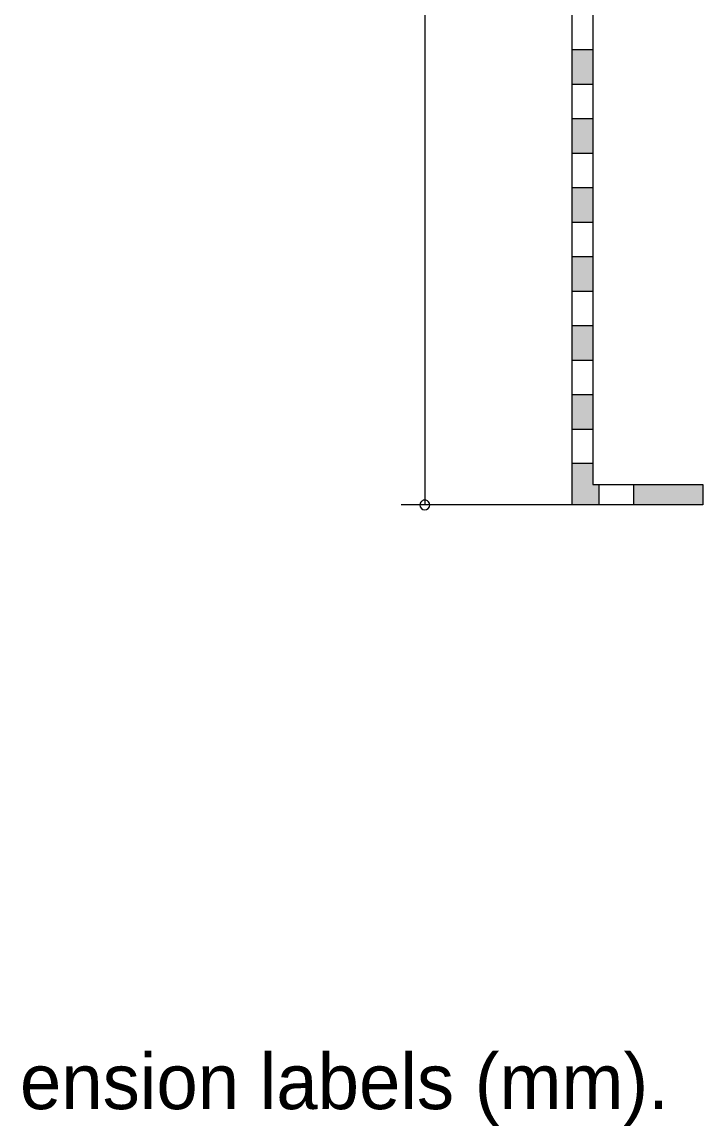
# Model space of a CAD drawing. Extents: x 0 to 242, y -13 to 199.
# Drawn here: x 192.8 to 241.8, y -13.2 to 66.2 of the extents above; entities that cross this region are included whole.
import ezdxf

# ---------------------------------------------------------------- set-up
doc = ezdxf.new("R2010")
doc.units = 0
for name, color, linetype in [('FILL', 8, 'Continuous'), ('GEOMETRY', 7, 'Continuous'), ('NOTE', 1, 'Continuous')]:
    doc.layers.add(name, color=color, linetype=linetype)

msp = doc.modelspace()

# ---------------------------------------------------------------- hatches: boundary and pattern name
at = {"layer": 'FILL'}
for points in [[(232.351, 64.201), (232.351, 61.707), (233.848, 61.707)], [(232.351, 64.201), (233.848, 64.201), (233.848, 61.707)], [(232.351, 59.238), (232.351, 56.744), (233.848, 56.744)], [(232.351, 59.238), (233.848, 59.238), (233.848, 56.744)], [(232.351, 54.277), (232.351, 51.783), (233.848, 51.783)], [(232.351, 54.277), (233.848, 54.277), (233.848, 51.783)], [(232.351, 49.316), (232.351, 46.822), (233.848, 46.822)], [(232.351, 49.316), (233.848, 49.316), (233.848, 46.822)], [(232.351, 44.354), (232.351, 41.861), (233.848, 41.861)], [(232.351, 44.354), (233.848, 44.354), (233.848, 41.861)], [(232.351, 39.392), (232.351, 36.9), (233.848, 36.9)], [(232.351, 39.392), (233.848, 39.392), (233.848, 36.9)], [(232.351, 34.431), (232.351, 32.936), (233.848, 32.936)], [(232.351, 34.431), (233.848, 34.431), (233.848, 32.936)], [(232.351, 32.936), (232.351, 31.465), (234.319, 31.465)], [(232.351, 32.936), (234.319, 32.936), (234.319, 31.465)], [(236.815, 32.936), (236.815, 31.465), (241.776, 31.465)], [(236.815, 32.936), (241.776, 32.936), (241.776, 31.465)]]:
    msp.add_hatch(color=7, dxfattribs=at).paths.add_polyline_path(points)

# ---------------------------------------------------------------- linework, layer by layer
at = {"layer": 'GEOMETRY', "lineweight": 13}
for points in [[(221.768, 182.865), (221.768, 31.465)], [(232.35, 183.25), (232.351, 31.465)], [(241.776, 181.755), (233.847, 181.755), (233.848, 32.936)], [(233.848, 64.201), (232.351, 64.201)], [(233.848, 61.707), (232.351, 61.707)], [(233.848, 59.238), (232.351, 59.238)], [(233.848, 56.744), (232.351, 56.744)], [(233.848, 54.277), (232.351, 54.277)], [(233.848, 51.782), (232.351, 51.782)], [(233.848, 49.315), (232.351, 49.315)], [(233.848, 46.821), (232.351, 46.821)], [(233.848, 44.354), (232.351, 44.354)], [(233.848, 41.861), (232.351, 41.861)], [(233.848, 39.392), (232.351, 39.392)], [(233.848, 36.898), (232.351, 36.898)], [(233.848, 34.431), (232.351, 34.431)], [(233.848, 32.936), (241.776, 32.936), (241.776, 31.465)], [(234.319, 31.465), (234.319, 32.936)], [(236.815, 31.465), (236.815, 32.936)], [(232.351, 31.465), (220.066, 31.465)], [(241.776, 31.465), (232.351, 31.465)]]:
    msp.add_lwpolyline(points, dxfattribs=at)
msp.add_lwpolyline([(222.125, 31.465), (222.105, 31.596), (222.013, 31.707), (221.961, 31.75), (221.909, 31.781), (221.856, 31.803), (221.804, 31.815), (221.752, 31.817), (221.701, 31.809), (221.652, 31.794), (221.605, 31.769), (221.561, 31.737), (221.52, 31.697), (221.483, 31.65), (221.45, 31.596), (221.412, 31.465), (221.45, 31.316), (221.525, 31.203), (221.637, 31.128), (221.769, 31.109), (221.9, 31.128), (222.013, 31.203), (222.105, 31.316), (222.125, 31.465)], close=True, dxfattribs=at)

# ---------------------------------------------------------------- texts
at = {"layer": 'NOTE'}
msp.add_text('STRIPLINE - drawing taken from the product catalogue. Not to scale: use the dimension labels (mm).', height=4, dxfattribs=at).set_placement((0, -12))

doc.saveas('drawing.dxf')
